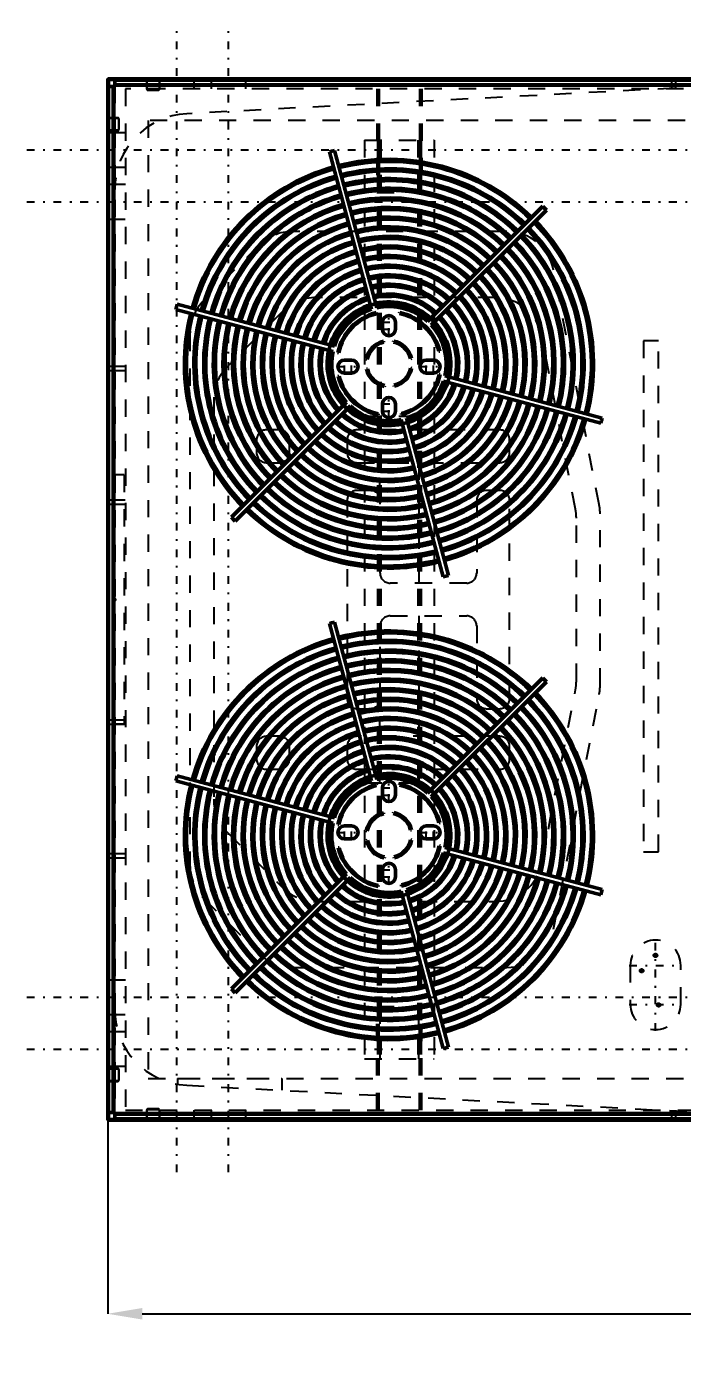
# Model space of a CAD drawing. Header units: inches. Extents: x -52 to 61, y -44 to 33.
# Drawn here: x -51.6 to -13.6, y -44.4 to 33.2 of the extents above; entities that cross this region are included whole.
import ezdxf

# ---------------------------------------------------------------- set-up
doc = ezdxf.new("R2010")
doc.units = ezdxf.units.IN
doc.header["$MEASUREMENT"] = 0
doc.linetypes.add('Center', pattern=[1.5, 0.45, -0.5, 0.05, -0.5])
doc.linetypes.add('Dashed', pattern=[2, 1, -1])
for name, color, linetype, lineweight in [('2d ConnectionPoints', 7, 'Continuous', 50), ('AM_0', 7, 'Continuous', 50), ('AM_4', 3, 'Continuous', 25), ('AM_5', 3, 'Continuous', 25), ('AM_7', 7, 'Center', 25), ('AM_9', 6, 'Dashed', 25)]:
    doc.layers.add(name, color=color, linetype=linetype, lineweight=lineweight)
doc.dimstyles.get("Standard").update_dxf_attribs({"dimtxt": 0.18, "dimasz": 0.18, "dimexe": 0.18, "dimexo": 0.0625, "dimgap": 0.09, "dimtad": 0, "dimtih": 1, "dimtoh": 1, "dimdec": 4, "dimzin": 0, "dimdsep": 46, "dimtxsty": 'Standard', "dimcen": 0.09, "dimadec": 0, "dimazin": 0, "dimtfac": 1, "dimtdec": 4, "dimtofl": 0, "dimtmove": 0, "dimatfit": 3, "dimfxl": 1, "dimtolj": 1, "dimtzin": 0, "dimarcsym": 0})

# ---------------------------------------------------------------- blocks, each defined once
blk = doc.blocks.new('*D1')
at = {"layer": 'AM_5', "color": 0, "lineweight": -2}
for p, q in [((-46.898, 0), (-46.898, -41.403)), ((46.898, 0), (46.898, -41.403)), ((-44.898, -41.403), (-5.956, -41.403)), ((44.898, -41.403), (5.956, -41.403))]:
    blk.add_line(p, q, dxfattribs=at)
at = {"layer": 'AM_5', "color": 0}
for points in [[(-44.898, -41.07), (-44.898, -41.737), (-46.898, -41.403)], [(44.898, -41.737), (44.898, -41.07), (46.898, -41.403)]]:
    blk.add_solid(points, dxfattribs=at)
at = {"layer": 'Defpoints', "color": 0}
for p in [(-46.898, 0), (46.898, 0), (46.898, -41.403)]:
    blk.add_point(p, dxfattribs=at)
at = {"layer": 'AM_5', "color": 0, "insert": (0, -41.403), "char_height": 2, "attachment_point": 5}
blk.add_mtext('\\A1;93.8 in', dxfattribs=at)

msp = doc.modelspace()

# ---------------------------------------------------------------- linework, layer by layer
at = {"layer": '2d ConnectionPoints'}
msp.add_point((-46.497, 0), dxfattribs=at)
at = {"layer": 'AM_0'}
for p, q in [((-46.898, 30.181), (-46.898, -30.181)), ((-10.079, 30.181), (-46.898, 30.181)), ((-46.864, 27.964), (-46.864, 30.113)), ((-46.8575, 29.735), (-46.8575, -29.735)), ((-46.8575, 29.735), (-46.496, 29.735)), ((-46.83, 30.147), (-44.681, 30.147)), ((-46.5885, 29.735), (-46.5885, -29.735)), ((46.496, 30.0965), (-46.496, 30.0965)), ((-46.496, 30.0965), (-46.496, 29.735)), ((46.496, 29.8275), (-46.496, 29.8275)), ((-44.647, 30.113), (-44.647, 30.0965)), ((-44.613, 30.0965), (-44.613, 30.113)), ((-43.927, 30.113), (-43.927, 30.0965)), ((-43.893, 30.0965), (-43.893, 30.113)), ((-43.859, 30.147), (-43.246, 30.147)), ((-43.246, 30.147), (-43.246, 30.181)), ((-46.898, 26.585), (-46.864, 26.585)), ((-46.864, 26.585), (-46.864, 27.142)), ((-34.05886, 25.94212), (-31.61555, 16.82355)), ((-31.31321, 16.90456), (-33.75653, 26.02313)), ((-21.70373, 22.79359), (-28.37899, 16.11834)), ((-28.15766, 15.89701), (-21.48241, 22.57227)), ((-33.76355, 14.67555), (-42.88212, 17.11886)), ((-42.96313, 16.81653), (-33.84456, 14.37321)), ((-31.34127, 16.62897), (-31.32627, 16.56881)), ((-29.99071, 16.57212), (-29.97782, 16.63277)), ((-30.983, 15.665), (-30.983, 16.085)), ((-30.233, 16.085), (-30.233, 15.665)), ((-30.9329, 14.97111), (-30.91814, 14.91192)), ((-30.34146, 14.92199), (-30.32877, 14.98165)), ((-33.51212, 14.30529), (-33.57277, 14.31818)), ((-29.30489, 13.9929), (-29.36408, 13.97814)), ((-27.66703, 14.40127), (-27.72719, 14.38627)), ((-33.193, 13.875), (-32.773, 13.875)), ((-31.86199, 13.93454), (-31.92165, 13.94723)), ((-31.91111, 13.3431), (-31.85192, 13.35786)), ((-29.35401, 13.40146), (-29.29435, 13.38877)), ((-28.443, 13.875), (-28.023, 13.875)), ((-33.54897, 12.93473), (-33.48881, 12.94973)), ((-32.773, 13.125), (-33.193, 13.125)), ((-30.87454, 12.41401), (-30.88723, 12.35435)), ((-30.2831, 12.36489), (-30.29786, 12.42408)), ((-28.023, 13.125), (-28.443, 13.125)), ((-27.70388, 13.05071), (-27.64323, 13.03782)), ((-27.45245, 12.66045), (-18.33388, 10.21714)), ((-18.25287, 10.51947), (-27.37144, 12.96279)), ((-33.05834, 11.43899), (-39.73359, 4.76373)), ((-39.51227, 4.54241), (-32.83701, 11.21766)), ((-30.983, 10.915), (-30.983, 11.335)), ((-30.233, 11.335), (-30.233, 10.915)), ((-31.22529, 10.76388), (-31.23818, 10.70323)), ((-29.90279, 10.43144), (-27.45947, 1.31287)), ((-29.87473, 10.72703), (-29.88973, 10.78719)), ((-27.15714, 1.39388), (-29.60045, 10.51245)), ((-34.05886, -1.39388), (-31.61555, -10.51245)), ((-31.31321, -10.43144), (-33.75653, -1.31287)), ((-21.70373, -4.54241), (-28.37899, -11.21766)), ((-28.15766, -11.43899), (-21.48241, -4.76373)), ((-42.96313, -10.51947), (-33.84456, -12.96279)), ((-33.76355, -12.66045), (-42.88212, -10.21714)), ((-31.34127, -10.72703), (-31.32627, -10.78719)), ((-29.99071, -10.76388), (-29.97782, -10.70323)), ((-30.983, -11.335), (-30.983, -10.915)), ((-30.233, -10.915), (-30.233, -11.335)), ((-30.9329, -12.36489), (-30.91814, -12.42408)), ((-30.34146, -12.41401), (-30.32877, -12.35435)), ((-33.51212, -13.05071), (-33.57277, -13.03782)), ((-33.193, -13.125), (-32.773, -13.125)), ((-28.443, -13.125), (-28.023, -13.125)), ((-27.66703, -12.93473), (-27.72719, -12.94973)), ((-32.773, -13.875), (-33.193, -13.875)), ((-31.86199, -13.40146), (-31.92165, -13.38877)), ((-29.30489, -13.3431), (-29.36408, -13.35786)), ((-29.35401, -13.93454), (-29.29435, -13.94723)), ((-28.023, -13.875), (-28.443, -13.875)), ((-33.54897, -14.40127), (-33.48881, -14.38627)), ((-31.91111, -13.9929), (-31.85192, -13.97814)), ((-27.70388, -14.28529), (-27.64323, -14.29818)), ((-27.45245, -14.67555), (-18.33388, -17.11886)), ((-18.25287, -16.81653), (-27.37144, -14.37321)), ((-30.87454, -14.92199), (-30.88723, -14.98165)), ((-30.2831, -14.97111), (-30.29786, -14.91192)), ((-33.05834, -15.89701), (-39.73359, -22.57227)), ((-39.51227, -22.79359), (-32.83701, -16.11834)), ((-30.983, -16.085), (-30.983, -15.665)), ((-30.233, -15.665), (-30.233, -16.085)), ((-31.22529, -16.57212), (-31.23818, -16.63277)), ((-29.90279, -16.90456), (-27.45947, -26.02313)), ((-29.87473, -16.60897), (-29.88973, -16.54881)), ((-27.15714, -25.94212), (-29.60045, -16.82355)), ((-46.864, -26.585), (-46.898, -26.585)), ((-46.864, -27.142), (-46.864, -26.585)), ((-46.864, -30.113), (-46.864, -27.964)), ((-46.898, -30.181), (-8.472, -30.181)), ((-46.8575, -29.735), (-46.496, -29.735)), ((-44.681, -30.147), (-46.83, -30.147)), ((-46.496, -29.735), (-46.496, -30.0965)), ((46.496, -29.8275), (-46.496, -29.8275)), ((46.496, -30.0965), (-46.496, -30.0965)), ((-44.647, -30.0965), (-44.647, -30.113)), ((-44.613, -30.113), (-44.613, -30.0965)), ((-43.927, -30.0965), (-43.927, -30.113)), ((-43.893, -30.113), (-43.893, -30.0965)), ((-43.246, -30.147), (-43.859, -30.147)), ((-43.246, -30.181), (-43.246, -30.147))]:
    msp.add_line(p, q, dxfattribs=at)
for centre, radius, start, end in [((-46.83, 30.113), 0.068, 90, 180), ((-46.83, 30.113), 0.034, 90, 180), ((-44.681, 30.113), 0.068, 0, 90), ((-44.681, 30.113), 0.034, 0, 90), ((-43.859, 30.113), 0.068, 90, 180), ((-43.859, 30.113), 0.034, 90, 180), ((-46.83, 27.964), 0.068, 180, 246.1457295), ((-46.83, 27.964), 0.034, 180, 216.0188542), ((-46.83, 27.142), 0.068, 113.8542705, 180), ((-46.83, 27.142), 0.034, 143.9811458, 180), ((-30.608, 13.668), 12.75, 104.2967047, 105.7032953), ((-30.608, 13.668), 11.848, 105.7568408, 164.2431592), ((-30.608, 13.668), 11.728, 105.7645852, 164.2354148), ((-30.608, 13.668), 11.848, 45.7568408, 104.2431592), ((-30.608, 13.668), 11.728, 45.7645852, 104.2354148), ((-30.608, 13.668), 11.301, 45.7934763, 104.2065237), ((-30.608, 13.668), 11.181, 45.8019929, 104.1980071), ((-30.608, 13.668), 11.301, 105.7934763, 164.2065237), ((-30.608, 13.668), 11.181, 105.8019929, 164.1980071), ((-30.608, 13.668), 10.731, 45.8356264, 104.1643736), ((-30.608, 13.668), 10.611, 45.8450772, 104.1549228), ((-30.608, 13.668), 10.731, 105.8356264, 164.1643736), ((-30.608, 13.668), 10.611, 105.8450772, 164.1549228), ((-30.608, 13.668), 10.174, 105.8813783, 164.1186217), ((-30.608, 13.668), 10.054, 105.8918989, 164.1081011), ((-30.608, 13.668), 10.174, 45.8813783, 104.1186217), ((-30.608, 13.668), 10.054, 45.8918989, 104.1081011), ((-30.608, 13.668), 9.616, 45.9325276, 104.0674724), ((-30.608, 13.668), 9.616, 105.9325276, 164.0674724), ((-30.608, 13.668), 9.496, 105.9443129, 164.0556871), ((-30.608, 13.668), 9.496, 45.9443129, 104.0556871), ((-30.608, 13.668), 9.059, 45.9898704, 104.0101296), ((-30.608, 13.668), 8.939, 46.00316, 103.99684), ((-30.608, 13.668), 12.75, 44.2967047, 45.7032953), ((-30.608, 13.668), 9.059, 105.9898704, 164.0101296), ((-30.608, 13.668), 8.939, 106.00316, 163.99684), ((-30.608, 13.668), 8.501, 106.0548519, 163.9451481), ((-30.608, 13.668), 8.501, 46.0548519, 103.9451481), ((-30.608, 13.668), 8.381, 46.0699571, 103.9300429), ((-30.608, 13.668), 11.728, 345.7645852, 44.2354148), ((-30.608, 13.668), 11.848, 345.7568408, 44.2431592), ((-30.608, 13.668), 8.381, 106.0699571, 163.9300429), ((-30.608, 13.668), 7.943, 106.1289651, 163.8710349), ((-30.608, 13.668), 7.823, 106.146285, 163.853715), ((-30.608, 13.668), 7.943, 46.1289651, 103.8710349), ((-30.608, 13.668), 7.823, 46.146285, 103.853715), ((-30.608, 13.668), 7.386, 46.214116, 103.785884), ((-30.608, 13.668), 10.611, 345.8450772, 44.1549228), ((-30.608, 13.668), 10.731, 345.8356264, 44.1643736), ((-30.608, 13.668), 11.181, 345.8019929, 44.1980071), ((-30.608, 13.668), 11.301, 345.7934763, 44.2065237), ((-30.608, 13.668), 7.386, 106.214116, 163.785884), ((-30.608, 13.668), 7.266, 106.2341705, 163.7658295), ((-30.608, 13.668), 6.828, 106.3133531, 163.6866469), ((-30.608, 13.668), 7.266, 46.2341705, 103.7658295), ((-30.608, 13.668), 6.828, 46.3133531, 103.6866469), ((-30.608, 13.668), 6.708, 46.336852, 103.663148), ((-30.608, 13.668), 9.496, 345.9443129, 44.0556871), ((-30.608, 13.668), 9.616, 345.9325276, 44.0674724), ((-30.608, 13.668), 10.054, 345.8918989, 44.1081011), ((-30.608, 13.668), 10.174, 345.8813783, 44.1186217), ((-30.608, 13.668), 6.708, 106.336852, 163.663148), ((-30.608, 13.668), 6.27, 106.4302585, 163.5697415), ((-30.608, 13.668), 6.15, 106.458172, 163.541828), ((-30.608, 13.668), 6.27, 46.4302585, 103.5697415), ((-30.608, 13.668), 6.15, 46.458172, 103.541828), ((-30.608, 13.668), 8.381, 346.0699571, 43.9300429), ((-30.608, 13.668), 8.501, 346.0548519, 43.9451481), ((-30.608, 13.668), 8.939, 346.00316, 43.99684), ((-30.608, 13.668), 9.059, 345.9898704, 44.0101296), ((-30.608, 13.668), 5.713, 106.5697377, 163.4302623), ((-30.608, 13.668), 5.592, 106.6037125, 163.3962875), ((-30.608, 13.668), 5.713, 46.5697377, 103.4302623), ((-30.608, 13.668), 5.592, 46.6037125, 103.3962875), ((-30.608, 13.668), 5.155, 46.7397027, 103.2602973), ((-30.608, 13.668), 5.035, 46.7811785, 103.2188215), ((-30.608, 13.668), 7.266, 346.2341705, 43.7658295), ((-30.608, 13.668), 7.386, 346.214116, 43.785884), ((-30.608, 13.668), 7.823, 346.146285, 43.853715), ((-30.608, 13.668), 7.943, 346.1289651, 43.8710349), ((-30.608, 13.668), 5.155, 106.7397027, 163.2602973), ((-30.608, 13.668), 5.035, 106.7811785, 163.2188215), ((-30.608, 13.668), 4.608, 106.9462921, 163.0537079), ((-30.608, 13.668), 4.488, 106.9983529, 163.0016471), ((-30.608, 13.668), 4.608, 46.9462921, 103.0537079), ((-30.608, 13.668), 4.488, 46.9983529, 103.0016471), ((-30.608, 13.668), 6.15, 346.458172, 43.541828), ((-30.608, 13.668), 6.27, 346.4302585, 43.5697415), ((-30.608, 13.668), 6.708, 346.336852, 43.663148), ((-30.608, 13.668), 6.828, 346.3133531, 43.6866469), ((-30.608, 13.668), 12.75, 164.2967047, 165.7032953), ((-30.608, 13.668), 4.039, 107.2206078, 162.7793922), ((-30.608, 13.668), 3.919, 107.2886385, 162.7113615), ((-30.608, 13.668), 3.585, 107.5019916, 162.4980084), ((-30.608, 13.668), 3.56286, 102.4824503, 107.5175497), ((-30.608, 13.668), 4.039, 47.2206078, 102.7793922), ((-30.608, 13.668), 3.919, 47.2886385, 102.7113615), ((-30.608, 13.668), 3.585, 47.5019916, 102.4980084), ((-30.608, 13.668), 3.474, 47.5819877, 102.4180123), ((-30.608, 13.668), 5.035, 346.7811785, 43.2188215), ((-30.608, 13.668), 5.155, 346.7397027, 43.2602973), ((-30.608, 13.668), 5.592, 346.6037125, 43.3962875), ((-30.608, 13.668), 5.713, 346.5697377, 43.4302623), ((-30.608, 13.668), 11.848, 165.7568408, 224.2431592), ((-30.608, 13.668), 11.728, 165.7645852, 224.2354148), ((-30.608, 13.668), 11.301, 165.7934763, 224.2065237), ((-30.608, 13.668), 11.181, 165.8019929, 224.1980071), ((-30.608, 13.668), 10.731, 165.8356264, 224.1643736), ((-30.608, 13.668), 3.474, 107.5819877, 162.4180123), ((-30.608, 13.668), 3.3125, 107.7079634, 162.2920366), ((-30.608, 13.688), 3.031, 104, 168), ((-30.608, 13.688), 2.969, 104, 168), ((-30.608, 13.668), 3.3125, 47.7079634, 102.2920366), ((-30.608, 16.085), 0.375, 0, 180), ((-30.608, 13.668), 2.969, 14, 78), ((-30.608, 13.668), 3.031, 14, 78), ((-30.608, 13.668), 3.56286, 42.4824503, 47.5175497), ((-30.608, 13.668), 3.919, 347.2886385, 42.7113615), ((-30.608, 13.668), 4.039, 347.2206078, 42.7793922), ((-30.608, 13.668), 4.488, 346.9983529, 43.0016471), ((-30.608, 13.668), 4.608, 346.9462921, 43.0537079), ((-30.608, 13.668), 10.611, 165.8450772, 224.1549228), ((-30.608, 13.668), 10.174, 165.8813783, 224.1186217), ((-30.608, 13.668), 10.054, 165.8918989, 224.1081011), ((-30.608, 13.668), 9.616, 165.9325276, 224.0674724), ((-30.608, 13.668), 9.496, 165.9443129, 224.0556871), ((-30.608, 13.668), 9.059, 165.9898704, 224.0101296), ((-30.608, 13.668), 8.939, 166.00316, 223.99684), ((-30.608, 13.668), 8.501, 166.0548519, 223.9451481), ((-30.608, 13.668), 8.381, 166.0699571, 223.9300429), ((-30.608, 13.668), 7.943, 166.1289651, 223.8710349), ((-30.608, 13.668), 7.823, 166.146285, 223.853715), ((-30.608, 15.665), 0.375, 180, 360), ((-30.608, 13.668), 3.3125, 347.7079634, 42.2920366), ((-30.608, 13.668), 3.474, 347.5819877, 42.4180123), ((-30.608, 13.668), 3.585, 347.5019916, 42.4980084), ((-30.608, 13.668), 7.386, 166.214116, 223.785884), ((-30.608, 13.668), 7.266, 166.2341705, 223.7658295), ((-30.608, 13.668), 6.828, 166.3133531, 223.6866469), ((-30.608, 13.668), 6.708, 166.336852, 223.663148), ((-30.608, 13.668), 6.27, 166.4302585, 223.5697415), ((-30.608, 13.668), 6.15, 166.458172, 223.541828), ((-30.608, 13.668), 5.713, 166.5697377, 223.4302623), ((-30.608, 13.668), 5.592, 166.6037125, 223.3962875), ((-30.608, 13.668), 5.155, 166.7397027, 223.2602973), ((-30.608, 13.668), 5.035, 166.7811785, 223.2188215), ((-30.608, 13.668), 1.343, 104, 168), ((-30.608, 13.668), 1.282, 104, 168), ((-30.608, 13.668), 1.282, 14, 78), ((-30.608, 13.668), 1.343, 14, 78), ((-30.608, 13.668), 4.608, 166.9462921, 223.0537079), ((-30.608, 13.668), 4.488, 166.9983529, 223.0016471), ((-30.608, 13.668), 4.039, 167.2206078, 222.7793922), ((-30.608, 13.668), 3.919, 167.2886385, 222.7113615), ((-30.608, 13.668), 3.585, 167.5019916, 222.4980084), ((-30.608, 13.668), 3.56286, 162.4824503, 167.5175497), ((-30.608, 13.668), 3.474, 167.5819877, 222.4180123), ((-30.608, 13.668), 3.3125, 167.7079634, 222.2920366), ((-33.193, 13.5), 0.375, 90, 270), ((-32.773, 13.5), 0.375, 270, 90), ((-30.608, 13.668), 1.343, 194, 258), ((-30.608, 13.668), 1.282, 194, 258), ((-30.608, 13.668), 1.282, 284, 348), ((-30.608, 13.668), 1.343, 284, 348), ((-28.443, 13.5), 0.375, 90, 270), ((-28.023, 13.5), 0.375, 270, 90), ((-30.608, 13.668), 3.031, 194, 258), ((-30.608, 13.668), 2.969, 194, 258), ((-30.608, 13.668), 2.969, 284, 348), ((-30.608, 13.668), 3.031, 284, 348), ((-30.608, 13.668), 3.3125, 287.7079634, 342.2920366), ((-30.608, 13.668), 3.474, 287.5819877, 342.4180123), ((-30.608, 13.668), 3.585, 287.5019916, 342.4980084), ((-30.608, 13.668), 3.919, 287.2886385, 342.7113615), ((-30.608, 13.668), 4.039, 287.2206078, 342.7793922), ((-30.608, 13.668), 3.56286, 342.4824503, 347.5175497), ((-30.608, 11.335), 0.375, 0, 180), ((-30.608, 13.668), 4.488, 286.9983529, 343.0016471), ((-30.608, 13.668), 4.608, 286.9462921, 343.0537079), ((-30.608, 13.668), 5.035, 286.7811785, 343.2188215), ((-30.608, 13.668), 5.155, 286.7397027, 343.2602973), ((-30.608, 13.668), 5.592, 286.6037125, 343.3962875), ((-30.608, 13.668), 5.713, 286.5697377, 343.4302623), ((-30.608, 13.668), 6.15, 286.458172, 343.541828), ((-30.608, 13.668), 6.27, 286.4302585, 343.5697415), ((-30.608, 13.668), 6.708, 286.336852, 343.663148), ((-30.608, 13.668), 6.828, 286.3133531, 343.6866469), ((-30.608, 13.668), 3.56286, 222.4824503, 227.5175497), ((-30.608, 13.668), 3.585, 227.5019916, 282.4980084), ((-30.608, 13.668), 3.474, 227.5819877, 282.4180123), ((-30.608, 13.668), 3.3125, 227.7079634, 282.2920366), ((-30.608, 10.915), 0.375, 180, 0), ((-30.608, 13.668), 7.266, 286.2341705, 343.7658295), ((-30.608, 13.668), 7.386, 286.214116, 343.785884), ((-30.608, 13.668), 7.823, 286.146285, 343.853715), ((-30.608, 13.668), 7.943, 286.1289651, 343.8710349), ((-30.608, 13.668), 8.381, 286.0699571, 343.9300429), ((-30.608, 13.668), 8.501, 286.0548519, 343.9451481), ((-30.608, 13.668), 8.939, 286.00316, 343.99684), ((-30.608, 13.668), 9.059, 285.9898704, 344.0101296), ((-30.608, 13.668), 9.496, 285.9443129, 344.0556871), ((-30.608, 13.668), 9.616, 285.9325276, 344.0674724), ((-30.608, 13.668), 10.054, 285.8918989, 344.1081011), ((-30.608, 13.668), 10.174, 285.8813783, 344.1186217), ((-30.608, 13.668), 4.608, 226.9462921, 283.0537079), ((-30.608, 13.668), 4.488, 226.9983529, 283.0016471), ((-30.608, 13.668), 4.039, 227.2206078, 282.7793922), ((-30.608, 13.668), 3.919, 227.2886385, 282.7113615), ((-30.608, 13.668), 3.56286, 282.4824503, 287.5175497), ((-30.608, 13.668), 10.611, 285.8450772, 344.1549228), ((-30.608, 13.668), 10.731, 285.8356264, 344.1643736), ((-30.608, 13.668), 11.181, 285.8019929, 344.1980071), ((-30.608, 13.668), 11.301, 285.7934763, 344.2065237), ((-30.608, 13.668), 11.728, 285.7645852, 344.2354148), ((-30.608, 13.668), 11.848, 285.7568408, 344.2431592), ((-30.608, 13.668), 12.75, 344.2967047, 345.7032953), ((-30.608, 13.668), 5.713, 226.5697377, 283.4302623), ((-30.608, 13.668), 5.592, 226.6037125, 283.3962875), ((-30.608, 13.668), 5.155, 226.7397027, 283.2602973), ((-30.608, 13.668), 5.035, 226.7811785, 283.2188215), ((-30.608, 13.668), 6.828, 226.3133531, 283.6866469), ((-30.608, 13.668), 6.708, 226.336852, 283.663148), ((-30.608, 13.668), 6.27, 226.4302585, 283.5697415), ((-30.608, 13.668), 6.15, 226.458172, 283.541828), ((-30.608, 13.668), 7.943, 226.1289651, 283.8710349), ((-30.608, 13.668), 7.823, 226.146285, 283.853715), ((-30.608, 13.668), 7.386, 226.214116, 283.785884), ((-30.608, 13.668), 7.266, 226.2341705, 283.7658295), ((-30.608, 13.668), 9.059, 225.9898704, 284.0101296), ((-30.608, 13.668), 8.939, 226.00316, 283.99684), ((-30.608, 13.668), 8.501, 226.0548519, 283.9451481), ((-30.608, 13.668), 8.381, 226.0699571, 283.9300429), ((-30.608, 13.668), 10.174, 225.8813783, 284.1186217), ((-30.608, 13.668), 10.054, 225.8918989, 284.1081011), ((-30.608, 13.668), 9.616, 225.9325276, 284.0674724), ((-30.608, 13.668), 9.496, 225.9443129, 284.0556871), ((-30.608, 13.668), 11.301, 225.7934763, 284.2065237), ((-30.608, 13.668), 11.181, 225.8019929, 284.1980071), ((-30.608, 13.668), 10.731, 225.8356264, 284.1643736), ((-30.608, 13.668), 10.611, 225.8450772, 284.1549228), ((-30.608, 13.668), 12.75, 224.2967047, 225.7032953), ((-30.608, 13.668), 11.848, 225.7568408, 284.2431592), ((-30.608, 13.668), 11.728, 225.7645852, 284.2354148), ((-30.608, 13.668), 12.75, 284.2967048, 285.7032953), ((-30.608, -13.668), 12.75, 104.2967048, 105.7032953), ((-30.608, -13.668), 11.848, 105.7568408, 164.2431592), ((-30.608, -13.668), 11.848, 45.7568408, 104.2431592), ((-30.608, -13.668), 11.728, 45.7645852, 104.2354148), ((-30.608, -13.668), 11.728, 105.7645852, 164.2354148), ((-30.608, -13.668), 11.301, 105.7934763, 164.2065237), ((-30.608, -13.668), 11.181, 105.8019929, 164.1980071), ((-30.608, -13.668), 11.301, 45.7934763, 104.2065237), ((-30.608, -13.668), 11.181, 45.8019929, 104.1980071), ((-30.608, -13.668), 10.731, 45.8356264, 104.1643736), ((-30.608, -13.668), 10.611, 45.8450772, 104.1549228), ((-30.608, -13.668), 10.731, 105.8356264, 164.1643736), ((-30.608, -13.668), 10.611, 105.8450772, 164.1549228), ((-30.608, -13.668), 10.174, 45.8813783, 104.1186217), ((-30.608, -13.668), 10.054, 45.8918989, 104.1081011), ((-30.608, -13.668), 10.174, 105.8813783, 164.1186217), ((-30.608, -13.668), 10.054, 105.8918989, 164.1081011), ((-30.608, -13.668), 9.616, 105.9325276, 164.0674724), ((-30.608, -13.668), 9.496, 105.9443129, 164.0556871), ((-30.608, -13.668), 9.616, 45.9325276, 104.0674724), ((-30.608, -13.668), 9.496, 45.9443129, 104.0556871), ((-30.608, -13.668), 9.059, 45.9898704, 104.0101296), ((-30.608, -13.668), 12.75, 44.2967047, 45.7032953), ((-30.608, -13.668), 9.059, 105.9898704, 164.0101296), ((-30.608, -13.668), 8.939, 106.00316, 163.99684), ((-30.608, -13.668), 8.939, 46.00316, 103.99684), ((-30.608, -13.668), 8.501, 46.0548519, 103.9451481), ((-30.608, -13.668), 8.381, 46.0699571, 103.9300429), ((-30.608, -13.668), 11.848, 345.7568408, 44.2431592), ((-30.608, -13.668), 8.501, 106.0548519, 163.9451481), ((-30.608, -13.668), 8.381, 106.0699571, 163.9300429), ((-30.608, -13.668), 7.943, 106.1289651, 163.8710349), ((-30.608, -13.668), 7.823, 106.146285, 163.853715), ((-30.608, -13.668), 7.943, 46.1289651, 103.8710349), ((-30.608, -13.668), 7.823, 46.146285, 103.853715), ((-30.608, -13.668), 10.731, 345.8356264, 44.1643736), ((-30.608, -13.668), 11.181, 345.8019929, 44.1980071), ((-30.608, -13.668), 11.301, 345.7934763, 44.2065237), ((-30.608, -13.668), 11.728, 345.7645852, 44.2354148), ((-30.608, -13.668), 7.386, 106.214116, 163.785884), ((-30.608, -13.668), 7.266, 106.2341705, 163.7658295), ((-30.608, -13.668), 7.386, 46.214116, 103.785884), ((-30.608, -13.668), 7.266, 46.2341705, 103.7658295), ((-30.608, -13.668), 6.828, 46.3133531, 103.6866469), ((-30.608, -13.668), 6.708, 46.336852, 103.663148), ((-30.608, -13.668), 9.616, 345.9325276, 44.0674724), ((-30.608, -13.668), 10.054, 345.8918989, 44.1081011), ((-30.608, -13.668), 10.174, 345.8813783, 44.1186217), ((-30.608, -13.668), 10.611, 345.8450772, 44.1549228), ((-30.608, -13.668), 6.828, 106.3133531, 163.6866469), ((-30.608, -13.668), 6.708, 106.336852, 163.663148), ((-30.608, -13.668), 6.27, 106.4302585, 163.5697415), ((-30.608, -13.668), 6.27, 46.4302585, 103.5697415), ((-30.608, -13.668), 6.15, 46.458172, 103.541828), ((-30.608, -13.668), 8.939, 346.00316, 43.99684), ((-30.608, -13.668), 9.059, 345.9898704, 44.0101296), ((-30.608, -13.668), 9.496, 345.9443129, 44.0556871), ((-30.608, -13.668), 6.15, 106.458172, 163.541828), ((-30.608, -13.668), 5.713, 106.5697377, 163.4302623), ((-30.608, -13.668), 5.592, 106.6037125, 163.3962875), ((-30.608, -13.668), 5.713, 46.5697377, 103.4302623), ((-30.608, -13.668), 5.592, 46.6037125, 103.3962875), ((-30.608, -13.668), 5.155, 46.7397027, 103.2602973), ((-30.608, -13.668), 7.823, 346.146285, 43.853715), ((-30.608, -13.668), 7.943, 346.1289651, 43.8710349), ((-30.608, -13.668), 8.381, 346.0699571, 43.9300429), ((-30.608, -13.668), 8.501, 346.0548519, 43.9451481), ((-30.608, -13.668), 5.155, 106.7397027, 163.2602973), ((-30.608, -13.668), 5.035, 106.7811785, 163.2188215), ((-30.608, -13.668), 4.608, 106.9462921, 163.0537079), ((-30.608, -13.668), 5.035, 46.7811785, 103.2188215), ((-30.608, -13.668), 4.608, 46.9462921, 103.0537079), ((-30.608, -13.668), 4.488, 46.9983529, 103.0016471), ((-30.608, -13.668), 6.708, 346.336852, 43.663148), ((-30.608, -13.668), 6.828, 346.3133531, 43.6866469), ((-30.608, -13.668), 7.266, 346.2341705, 43.7658295), ((-30.608, -13.668), 7.386, 346.214116, 43.785884), ((-30.608, -13.668), 4.488, 106.9983529, 163.0016471), ((-30.608, -13.668), 4.039, 107.2206078, 162.7793922), ((-30.608, -13.668), 3.919, 107.2886385, 162.7113615), ((-30.608, -13.668), 4.039, 47.2206078, 102.7793922), ((-30.608, -13.668), 3.919, 47.2886385, 102.7113615), ((-30.608, -13.668), 3.585, 47.5019916, 102.4980084), ((-30.608, -13.668), 5.592, 346.6037125, 43.3962875), ((-30.608, -13.668), 5.713, 346.5697377, 43.4302623), ((-30.608, -13.668), 6.15, 346.458172, 43.541828), ((-30.608, -13.668), 6.27, 346.4302585, 43.5697415), ((-30.608, -13.668), 12.75, 164.2967047, 165.7032953), ((-30.608, -13.668), 11.848, 165.7568408, 224.2431592), ((-30.608, -13.668), 11.728, 165.7645852, 224.2354148), ((-30.608, -13.668), 3.585, 107.5019916, 162.4980084), ((-30.608, -13.668), 3.474, 107.5819877, 162.4180123), ((-30.608, -13.668), 3.3125, 107.7079634, 162.2920366), ((-30.608, -13.668), 3.031, 104, 168), ((-30.608, -13.668), 2.969, 104, 168), ((-30.608, -13.668), 3.56286, 102.4824503, 107.5175497), ((-30.608, -13.668), 3.474, 47.5819877, 102.4180123), ((-30.608, -13.668), 3.3125, 47.7079634, 102.2920366), ((-30.608, -10.915), 0.375, 0, 180), ((-30.608, -13.668), 2.969, 14, 78), ((-30.608, -13.668), 3.031, 14, 78), ((-30.608, -13.668), 4.488, 346.9983529, 43.0016471), ((-30.608, -13.668), 4.608, 346.9462921, 43.0537079), ((-30.608, -13.668), 5.035, 346.7811785, 43.2188215), ((-30.608, -13.668), 5.155, 346.7397027, 43.2602973), ((-30.608, -13.668), 11.301, 165.7934763, 224.2065237), ((-30.608, -13.668), 11.181, 165.8019929, 224.1980071), ((-30.608, -13.668), 10.731, 165.8356264, 224.1643736), ((-30.608, -13.668), 10.611, 165.8450772, 224.1549228), ((-30.608, -13.668), 10.174, 165.8813783, 224.1186217), ((-30.608, -13.668), 10.054, 165.8918989, 224.1081011), ((-30.608, -13.668), 9.616, 165.9325276, 224.0674724), ((-30.608, -13.668), 9.496, 165.9443129, 224.0556871), ((-30.608, -13.668), 9.059, 165.9898704, 224.0101296), ((-30.608, -13.668), 8.939, 166.00316, 223.99684), ((-30.608, -13.668), 8.501, 166.0548519, 223.9451481), ((-30.608, -11.335), 0.375, 180, 0), ((-30.608, -13.668), 3.56286, 42.4824503, 47.5175497), ((-30.608, -13.668), 3.3125, 347.7079634, 42.2920366), ((-30.608, -13.668), 3.474, 347.5819877, 42.4180123), ((-30.608, -13.668), 3.585, 347.5019916, 42.4980084), ((-30.608, -13.668), 3.919, 347.2886385, 42.7113615), ((-30.608, -13.668), 4.039, 347.2206078, 42.7793922), ((-30.608, -13.668), 8.381, 166.0699571, 223.9300429), ((-30.608, -13.668), 7.943, 166.1289651, 223.8710349), ((-30.608, -13.668), 7.823, 166.146285, 223.853715), ((-30.608, -13.668), 7.386, 166.214116, 223.785884), ((-30.608, -13.668), 7.266, 166.2341705, 223.7658295), ((-30.608, -13.668), 6.828, 166.3133531, 223.6866469), ((-30.608, -13.668), 6.708, 166.336852, 223.663148), ((-30.608, -13.668), 6.27, 166.4302585, 223.5697415), ((-30.608, -13.668), 6.15, 166.458172, 223.541828), ((-30.608, -13.668), 5.713, 166.5697377, 223.4302623), ((-30.608, -13.668), 5.592, 166.6037125, 223.3962875), ((-30.608, -13.668), 1.343, 104, 168), ((-30.608, -13.668), 1.343, 14, 78), ((-30.608, -13.668), 5.155, 166.7397027, 223.2602973), ((-30.608, -13.668), 5.035, 166.7811785, 223.2188215), ((-30.608, -13.668), 4.608, 166.9462921, 223.0537079), ((-30.608, -13.668), 4.488, 166.9983529, 223.0016471), ((-30.608, -13.668), 4.039, 167.2206078, 222.7793922), ((-30.608, -13.668), 3.919, 167.2886385, 222.7113615), ((-30.608, -13.668), 3.585, 167.5019916, 222.4980084), ((-30.608, -13.668), 3.56286, 162.4824503, 167.5175497), ((-30.608, -13.668), 3.474, 167.5819877, 222.4180123), ((-30.608, -13.668), 3.3125, 167.7079634, 222.2920366), ((-33.193, -13.5), 0.375, 90, 270), ((-32.773, -13.5), 0.375, 270, 90), ((-30.608, -13.668), 1.282, 104, 168), ((-30.608, -13.668), 1.282, 14, 78), ((-28.443, -13.5), 0.375, 90, 270), ((-28.023, -13.5), 0.375, 270, 90), ((-30.608, -13.668), 1.282, 284, 348), ((-30.608, -13.668), 1.343, 284, 348), ((-30.608, -13.668), 3.031, 194, 258), ((-30.608, -13.668), 2.969, 194, 258), ((-30.608, -13.668), 1.343, 194, 258), ((-30.608, -13.668), 1.282, 194, 258), ((-30.608, -13.668), 2.969, 284, 348), ((-30.608, -13.668), 3.031, 284, 348), ((-30.608, -13.668), 3.3125, 287.7079634, 342.2920366), ((-30.608, -13.668), 3.474, 287.5819877, 342.4180123), ((-30.608, -13.668), 3.56286, 342.4824503, 347.5175497), ((-30.608, -15.665), 0.375, 0, 180), ((-30.608, -13.668), 3.585, 287.5019916, 342.4980084), ((-30.608, -13.668), 3.919, 287.2886385, 342.7113615), ((-30.608, -13.668), 4.039, 287.2206078, 342.7793922), ((-30.608, -13.668), 4.488, 286.9983529, 343.0016471), ((-30.608, -13.668), 4.608, 286.9462921, 343.0537079), ((-30.608, -13.668), 5.035, 286.7811785, 343.2188215), ((-30.608, -13.668), 5.155, 286.7397027, 343.2602973), ((-30.608, -13.668), 5.592, 286.6037125, 343.3962875), ((-30.608, -13.668), 5.713, 286.5697377, 343.4302623), ((-30.608, -13.668), 6.15, 286.458172, 343.541828), ((-30.608, -13.668), 6.27, 286.4302585, 343.5697415), ((-30.608, -13.668), 3.56286, 222.4824503, 227.5175497), ((-30.608, -13.668), 3.474, 227.5819877, 282.4180123), ((-30.608, -13.668), 3.3125, 227.7079634, 282.2920366), ((-30.608, -16.085), 0.375, 180, 0), ((-30.608, -13.668), 6.708, 286.336852, 343.663148), ((-30.608, -13.668), 6.828, 286.3133531, 343.6866469), ((-30.608, -13.668), 7.266, 286.2341705, 343.7658295), ((-30.608, -13.668), 7.386, 286.214116, 343.785884), ((-30.608, -13.668), 7.823, 286.146285, 343.853715), ((-30.608, -13.668), 7.943, 286.1289651, 343.8710349), ((-30.608, -13.668), 8.381, 286.0699571, 343.9300429), ((-30.608, -13.668), 8.501, 286.0548519, 343.9451481), ((-30.608, -13.668), 8.939, 286.00316, 343.99684), ((-30.608, -13.668), 9.059, 285.9898704, 344.0101296), ((-30.608, -13.668), 9.496, 285.9443129, 344.0556871), ((-30.608, -13.668), 4.608, 226.9462921, 283.0537079), ((-30.608, -13.668), 4.488, 226.9983529, 283.0016471), ((-30.608, -13.668), 4.039, 227.2206078, 282.7793922), ((-30.608, -13.668), 3.919, 227.2886385, 282.7113615), ((-30.608, -13.668), 3.585, 227.5019916, 282.4980084), ((-30.608, -13.668), 3.56286, 282.4824503, 287.5175497), ((-30.608, -13.668), 9.616, 285.9325276, 344.0674724), ((-30.608, -13.668), 10.054, 285.8918989, 344.1081011), ((-30.608, -13.668), 10.174, 285.8813783, 344.1186217), ((-30.608, -13.668), 10.611, 285.8450772, 344.1549228), ((-30.608, -13.668), 10.731, 285.8356264, 344.1643736), ((-30.608, -13.668), 11.181, 285.8019929, 344.1980071), ((-30.608, -13.668), 11.301, 285.7934763, 344.2065237), ((-30.608, -13.668), 11.728, 285.7645852, 344.2354148), ((-30.608, -13.668), 11.848, 285.7568408, 344.2431592), ((-30.608, -13.668), 12.75, 344.2967047, 345.7032953), ((-30.608, -13.668), 5.713, 226.5697377, 283.4302623), ((-30.608, -13.668), 5.592, 226.6037125, 283.3962875), ((-30.608, -13.668), 5.155, 226.7397027, 283.2602973), ((-30.608, -13.668), 5.035, 226.7811785, 283.2188215), ((-30.608, -13.668), 6.828, 226.3133531, 283.6866469), ((-30.608, -13.668), 6.708, 226.336852, 283.663148), ((-30.608, -13.668), 6.27, 226.4302585, 283.5697415), ((-30.608, -13.668), 6.15, 226.458172, 283.541828), ((-30.608, -13.668), 7.943, 226.1289651, 283.8710349), ((-30.608, -13.668), 7.823, 226.146285, 283.853715), ((-30.608, -13.668), 7.386, 226.214116, 283.785884), ((-30.608, -13.668), 7.266, 226.2341705, 283.7658295), ((-30.608, -13.668), 8.939, 226.00316, 283.99684), ((-30.608, -13.668), 8.501, 226.0548519, 283.9451481), ((-30.608, -13.668), 8.381, 226.0699571, 283.9300429), ((-30.608, -13.668), 10.054, 225.8918989, 284.1081011), ((-30.608, -13.668), 9.616, 225.9325276, 284.0674724), ((-30.608, -13.668), 9.496, 225.9443129, 284.0556871), ((-30.608, -13.668), 9.059, 225.9898704, 284.0101296), ((-30.608, -13.668), 11.181, 225.8019929, 284.1980071), ((-30.608, -13.668), 10.731, 225.8356264, 284.1643736), ((-30.608, -13.668), 10.611, 225.8450772, 284.1549228), ((-30.608, -13.668), 10.174, 225.8813783, 284.1186217), ((-30.608, -13.668), 11.848, 225.7568408, 284.2431592), ((-30.608, -13.668), 11.728, 225.7645852, 284.2354148), ((-30.608, -13.668), 11.301, 225.7934763, 284.2065237), ((-30.608, -13.668), 12.75, 224.2967047, 225.7032953), ((-30.608, -13.668), 12.75, 284.2967047, 285.7032953), ((-46.83, -27.142), 0.068, 180, 246.1457295), ((-46.83, -27.142), 0.034, 180, 216.0188542), ((-46.83, -27.964), 0.068, 113.8542705, 180), ((-46.83, -27.964), 0.034, 143.9811458, 180), ((-46.83, -30.113), 0.068, 180, 270), ((-46.83, -30.113), 0.034, 180, 270), ((-44.681, -30.113), 0.068, 270, 0), ((-44.681, -30.113), 0.034, 270, 360), ((-43.859, -30.113), 0.068, 180, 270), ((-43.859, -30.113), 0.034, 180, 270)]:
    msp.add_arc(centre, radius, start, end, dxfattribs=at)
at = {"layer": 'AM_4'}
for p, q in [((-46.59846, 29.735), (-46.59846, -29.735)), ((-46.5085, 29.735), (-46.5085, -29.735)), ((46.496, 29.83746), (-46.496, 29.83746)), ((-12.0453, 29.7475), (-46.496, 29.7475)), ((-12.0453, -29.7475), (-46.496, -29.7475)), ((46.496, -29.83746), (-46.496, -29.83746))]:
    msp.add_line(p, q, dxfattribs=at)
at = {"layer": 'AM_7'}
for p, q in [((-42.898, -33.1991), (-42.898, 33.1991)), ((-39.898, -33.1991), (-39.898, 33.1991)), ((-51.5878, 26.056), (51.5878, 26.056)), ((-51.5878, 23.056), (51.5878, 23.056)), ((-30.608, 15.27125), (-30.608, 16.47875)), ((-31.00175, 16.085), (-30.21425, 16.085)), ((-31.00175, 15.665), (-30.21425, 15.665)), ((-33.58675, 13.5), (-32.37925, 13.5)), ((-33.193, 13.10625), (-33.193, 13.89375)), ((-32.773, 13.10625), (-32.773, 13.89375)), ((-28.83675, 13.5), (-27.62925, 13.5)), ((-28.443, 13.10625), (-28.443, 13.89375)), ((-28.023, 13.10625), (-28.023, 13.89375)), ((-30.608, 10.52125), (-30.608, 11.72875)), ((-31.00175, 11.335), (-30.21425, 11.335)), ((-31.00175, 10.915), (-30.21425, 10.915)), ((-30.608, -11.72875), (-30.608, -10.52125)), ((-31.00175, -10.915), (-30.21425, -10.915)), ((-31.00175, -11.335), (-30.21425, -11.335)), ((-33.193, -13.89375), (-33.193, -13.10625)), ((-32.773, -13.89375), (-32.773, -13.10625)), ((-28.443, -13.89375), (-28.443, -13.10625)), ((-28.023, -13.89375), (-28.023, -13.10625)), ((-33.58675, -13.5), (-32.37925, -13.5)), ((-28.83675, -13.5), (-27.62925, -13.5)), ((-30.608, -16.47875), (-30.608, -15.27125)), ((-31.00175, -15.665), (-30.21425, -15.665)), ((-31.00175, -16.085), (-30.21425, -16.085)), ((-15.165, -25.00205), (-15.165, -19.67295)), ((-15.2855, -20.63), (-15.0545, -20.63)), ((-15.17, -20.7455), (-15.17, -20.5145)), ((-16.69905, -21.207), (-13.63095, -21.207)), ((-16.0855, -21.52), (-15.8545, -21.52)), ((-15.97, -21.6355), (-15.97, -21.4045)), ((-51.5878, -23.056), (51.5878, -23.056)), ((-16.69905, -23.468), (-13.63095, -23.468)), ((-15.1055, -23.5), (-14.8745, -23.5)), ((-14.99, -23.6155), (-14.99, -23.3845)), ((-51.5878, -26.056), (51.5878, -26.056))]:
    msp.add_line(p, q, dxfattribs=at)
at = {"layer": 'AM_9'}
for p, q in [((-46.82497, 29.735), (-46.82497, -29.735)), ((-46.52345, 29.735), (-46.52345, -29.735)), ((46.496, 30.06397), (-46.496, 30.06397)), ((-11.76011, 29.76245), (-46.496, 29.76245)), ((-44.647, 29.7635), (-46.4945, 29.7635)), ((-46.4945, 29.7635), (-46.4945, 27.93)), ((46.448, 29.594), (-45.878, 29.594)), ((-45.878, 29.594), (-45.878, -29.594)), ((-44.647, 30.0965), (-44.647, 29.596)), ((-44.613, 29.596), (-44.613, 30.0965)), ((-43.927, 29.7635), (-44.613, 29.7635)), ((-44.608, 30.181), (-44.608, 30.114)), ((-44.608, 30.114), (-43.92699, 30.114)), ((-43.961, 29.562), (-44.579, 29.562)), ((-44.579, 29.528), (-43.961, 29.528)), ((-43.927, 30.0965), (-43.927, 29.596)), ((-43.898, 30.181), (-43.898, 29.594)), ((-43.893, 29.596), (-43.893, 30.0965)), ((-11.74, 29.7635), (-43.893, 29.7635)), ((-43.89299, 30.114), (44.608, 30.114)), ((-12.0453, 29.7475), (-42.31909, 28.16092)), ((-41.898, 29.594), (-41.898, 30.114)), ((-40.898, 30.114), (-40.898, 29.594)), ((-38.898, 29.594), (-38.898, 30.114)), ((-31.302, 29.594), (-31.302, 23.59)), ((-31.242, 29.594), (-31.242, 23.59)), ((-31.182, 29.594), (-31.182, 23.59)), ((-28.832, 29.594), (-28.832, 23.59)), ((-28.772, 29.594), (-28.772, 23.59)), ((-28.712, 29.594), (-28.712, 23.59)), ((-14.25, 30.114), (-14.25, 29.594)), ((-14, 30.114), (-14, 29.594)), ((-46.313, 27.93), (-46.83, 27.93)), ((-46.83, 27.896), (-46.313, 27.896)), ((-46.313, 27.21), (-46.83, 27.21)), ((-46.83, 27.176), (-46.313, 27.176)), ((-46.4945, 27.896), (-46.4945, 27.21)), ((-46.4945, 27.176), (-46.4945, -27.176)), ((-46.279, 27.862), (-46.279, 27.244)), ((-46.245, 27.244), (-46.245, 27.862)), ((44.55, 27.766), (-44.55, 27.766)), ((-44.55, 27.766), (-44.55, -27.766)), ((-45.878, 27.056), (-46.898, 27.056)), ((-32.027, 26.625), (-32.027, -26.625)), ((-32.027, 26.625), (-27.987, 26.625)), ((-31.267, 26.625), (-31.267, -26.625)), ((-31.207, 26.625), (-31.207, -26.625)), ((-31.147, 26.625), (-31.147, -26.625)), ((-31.12739, 23.59), (-31.12739, 26.625)), ((-31.087, 26.625), (-31.087, -26.625)), ((-28.927, 26.625), (-28.927, -26.625)), ((-28.88661, 26.625), (-28.88661, 23.59)), ((-28.867, 26.625), (-28.867, -26.625)), ((-28.807, 26.625), (-28.807, -26.625)), ((-28.747, 26.625), (-28.747, -26.625)), ((-27.987, 26.625), (-27.987, -26.625)), ((-46.898, 25.056), (-45.878, 25.056)), ((-45.878, 24.056), (-46.898, 24.056)), ((-31.302, 23.59), (-28.712, 23.59)), ((-46.898, 22.056), (-45.878, 22.056)), ((-23.7758, 21.3285), (-36.19626, 21.3285)), ((-38.14363, 20.52187), (-41.32937, 17.33613)), ((-18.4286, 5.49881), (-21.0724, 19.09999)), ((-24.4589, 17.504), (-34.82126, 17.504)), ((-36.76863, 16.69737), (-39.95437, 13.51163)), ((-42.136, 15.38876), (-42.136, -15.38876)), ((-19.8036, 5.23381), (-21.7555, 15.27549)), ((-15.854, 14.987), (-15.854, -14.617)), ((-15, 14.987), (-15.854, 14.987)), ((-15, -14.617), (-15, 14.987)), ((-46.898, 13.518), (-45.878, 13.518)), ((-46.898, 13.268), (-45.878, 13.268)), ((-40.761, 11.56426), (-40.761, -11.56426)), ((-32.027, 10.625), (-27.987, 10.625)), ((-31.1326, 9.837), (-31.1326, 10.625)), ((-28.8814, 10.625), (-28.8814, 9.837)), ((-36.949, 9.837), (-37.699, 9.837)), ((-24.199, 9.837), (-32.449, 9.837)), ((-38.277, 9.259), (-38.277, 8.509)), ((-36.371, 8.509), (-36.371, 9.259)), ((-33.027, 9.259), (-33.027, 8.509)), ((-23.621, 8.509), (-23.621, 9.259)), ((-37.699, 7.931), (-36.949, 7.931)), ((-32.449, 7.931), (-24.199, 7.931)), ((-31.1326, 5.8652), (-31.1326, 7.931)), ((-28.8814, 7.931), (-28.8814, 0.953)), ((-45.9455, 7.228), (-46.4945, 7.228)), ((-45.9455, 7.228), (-45.9455, -7.228)), ((-31.699, 6.328), (-32.449, 6.328)), ((-24.199, 6.328), (-24.949, 6.328)), ((-46.898, 5.768), (-45.878, 5.768)), ((-46.898, 5.518), (-45.878, 5.518)), ((-33.027, 5.75), (-33.027, -5.75)), ((-31.121, 1.531), (-31.121, 5.75)), ((-25.527, 5.75), (-25.527, 1.531)), ((-23.621, -5.75), (-23.621, 5.75)), ((-19.753, -4.70832), (-19.753, 4.70832)), ((-18.378, -4.97332), (-18.378, 4.97332)), ((-26.105, 0.953), (-30.543, 0.953)), ((-31.121, -5.75), (-31.121, -1.531)), ((-30.543, -0.953), (-26.105, -0.953)), ((-28.8814, -0.953), (-28.8814, -7.931)), ((-25.527, -1.531), (-25.527, -5.75)), ((-21.7555, -15.27549), (-19.8036, -5.23381)), ((-31.1326, -7.931), (-31.1326, -5.8652)), ((-21.0724, -19.09999), (-18.4286, -5.49881)), ((-46.898, -6.982), (-45.878, -6.982)), ((-32.449, -6.328), (-31.699, -6.328)), ((-24.949, -6.328), (-24.199, -6.328)), ((-46.898, -7.232), (-45.878, -7.232)), ((-45.9455, -7.228), (-46.4945, -7.228)), ((-38.277, -8.509), (-38.277, -9.259)), ((-36.949, -7.931), (-37.699, -7.931)), ((-36.371, -9.259), (-36.371, -8.509)), ((-33.027, -8.509), (-33.027, -9.259)), ((-24.199, -7.931), (-32.449, -7.931)), ((-23.621, -9.259), (-23.621, -8.509)), ((-37.699, -9.837), (-36.949, -9.837)), ((-32.449, -9.837), (-24.199, -9.837)), ((-31.1326, -10.625), (-31.1326, -9.837)), ((-28.8814, -9.837), (-28.8814, -10.625)), ((-32.027, -10.625), (-27.987, -10.625)), ((-39.95437, -13.51163), (-36.76863, -16.69737)), ((-46.898, -14.732), (-45.878, -14.732)), ((-15.854, -14.617), (-15, -14.617)), ((-46.898, -14.982), (-45.878, -14.982)), ((-41.32937, -17.33613), (-38.14363, -20.52187)), ((-34.82126, -17.504), (-24.4589, -17.504)), ((-36.19626, -21.3285), (-23.7758, -21.3285)), ((-16.626, -21.207), (-16.626, -23.468)), ((-13.704, -23.468), (-13.704, -21.207)), ((-45.878, -22.056), (-46.898, -22.056)), ((-31.302, -29.594), (-31.302, -23.59)), ((-31.302, -23.59), (-28.712, -23.59)), ((-31.242, -29.594), (-31.242, -23.59)), ((-31.182, -29.594), (-31.182, -23.59)), ((-31.12739, -23.59), (-31.12739, -26.625)), ((-28.88661, -26.625), (-28.88661, -23.59)), ((-28.832, -29.594), (-28.832, -23.59)), ((-28.772, -29.594), (-28.772, -23.59)), ((-28.712, -29.594), (-28.712, -23.59)), ((-46.898, -24.056), (-45.878, -24.056)), ((-45.878, -25.056), (-46.898, -25.056)), ((-46.898, -27.056), (-45.878, -27.056)), ((-32.027, -26.625), (-27.987, -26.625)), ((-46.313, -27.176), (-46.83, -27.176)), ((-46.83, -27.21), (-46.313, -27.21)), ((-46.313, -27.896), (-46.83, -27.896)), ((-46.83, -27.93), (-46.313, -27.93)), ((-46.4945, -27.21), (-46.4945, -27.896)), ((-46.4945, -27.93), (-46.4945, -29.7635)), ((-46.279, -27.244), (-46.279, -27.862)), ((-46.245, -27.862), (-46.245, -27.244)), ((-44.55, -27.766), (44.55, -27.766)), ((-42.849, -27.7635), (-42.849, -28.10083)), ((-42.849, -27.7635), (-36.815, -27.7635)), ((-36.815, -27.7635), (-36.815, -28.44937)), ((-42.31909, -28.16092), (-12.0453, -29.7475)), ((-11.76011, -29.76245), (-46.496, -29.76245)), ((46.496, -30.06397), (-46.496, -30.06397)), ((-46.4945, -29.7635), (-44.647, -29.7635)), ((-45.878, -29.594), (46.448, -29.594)), ((-44.647, -29.596), (-44.647, -30.0965)), ((-44.613, -30.0965), (-44.613, -29.596)), ((-44.613, -29.7635), (-43.927, -29.7635)), ((-44.608, -30.181), (-44.608, -30.114)), ((-44.608, -30.114), (-43.92699, -30.114)), ((-43.961, -29.528), (-44.579, -29.528)), ((-44.579, -29.562), (-43.961, -29.562)), ((-43.927, -29.596), (-43.927, -30.0965)), ((-43.898, -29.594), (-43.898, -30.181)), ((-43.893, -30.0965), (-43.893, -29.596)), ((-43.893, -29.7635), (-11.74, -29.7635)), ((-43.89299, -30.114), (44.608, -30.114)), ((-41.898, -30.114), (-41.898, -29.594)), ((-40.898, -29.594), (-40.898, -30.114)), ((-38.898, -30.114), (-38.898, -29.594)), ((-14.25, -29.594), (-14.25, -30.114)), ((-14, -29.594), (-14, -30.114))]:
    msp.add_line(p, q, dxfattribs=at)
for centre in [(-15.17, -20.63), (-15.97, -21.52), (-14.99, -23.5)]:
    msp.add_circle(centre, 0.11, dxfattribs=at)
for centre, radius, start, end in [((-44.579, 29.596), 0.068, 180, 270), ((-44.579, 29.596), 0.034, 180, 270), ((-43.961, 29.596), 0.068, 270, 360), ((-43.961, 29.596), 0.034, 270, 360), ((-46.83, 27.964), 0.034, 216.0188542, 270), ((-42.0885, 23.76096), 4.406, 93, 180), ((-46.83, 27.964), 0.068, 246.1457295, 270), ((-46.83, 27.142), 0.068, 90, 113.8542705), ((-46.83, 27.142), 0.034, 90, 143.9811458), ((-46.313, 27.862), 0.068, 0, 90), ((-46.313, 27.862), 0.034, 0, 90), ((-46.313, 27.244), 0.034, 270, 360), ((-46.313, 27.244), 0.068, 270, 0), ((-36.19626, 18.5745), 2.754, 90, 135), ((-23.7758, 18.5745), 2.754, 11, 90), ((-39.382, 15.38876), 2.754, 135, 180), ((-34.82126, 14.75), 2.754, 90, 135), ((-24.4589, 14.75), 2.754, 11, 90), ((-38.007, 11.56426), 2.754, 135, 180), ((-37.699, 9.259), 0.578, 90, 180), ((-36.949, 9.259), 0.578, 0, 90), ((-32.449, 9.259), 0.578, 90, 180), ((-24.199, 9.259), 0.578, 360, 90), ((-37.699, 8.509), 0.578, 180, 270), ((-36.949, 8.509), 0.578, 270, 360), ((-32.449, 8.509), 0.578, 180, 270), ((-24.199, 8.509), 0.578, 270, 0), ((-32.449, 5.75), 0.578, 90, 180), ((-31.699, 5.75), 0.578, 360, 90), ((-24.949, 5.75), 0.578, 90, 180), ((-24.199, 5.75), 0.578, 360, 90), ((-21.132, 4.97332), 2.754, 0, 11), ((-22.507, 4.70832), 2.754, 0, 11), ((-30.543, 1.531), 0.578, 180, 270), ((-26.105, 1.531), 0.578, 270, 0), ((-30.543, -1.531), 0.578, 90, 180), ((-26.105, -1.531), 0.578, 360, 90), ((-22.507, -4.70832), 2.754, 349, 360), ((-21.132, -4.97332), 2.754, 349, 360), ((-32.449, -5.75), 0.578, 180, 270), ((-31.699, -5.75), 0.578, 270, 0), ((-24.949, -5.75), 0.578, 180, 270), ((-24.199, -5.75), 0.578, 270, 0), ((-37.699, -8.509), 0.578, 90, 180), ((-36.949, -8.509), 0.578, 0, 90), ((-32.449, -8.509), 0.578, 90, 180), ((-24.199, -8.509), 0.578, 360, 90), ((-37.699, -9.259), 0.578, 180, 270), ((-36.949, -9.259), 0.578, 270, 360), ((-32.449, -9.259), 0.578, 180, 270), ((-24.199, -9.259), 0.578, 270, 0), ((-38.007, -11.56426), 2.754, 180, 225), ((-39.382, -15.38876), 2.754, 180, 225), ((-24.4589, -14.75), 2.754, 270, 349), ((-34.82126, -14.75), 2.754, 225, 270), ((-23.7758, -18.5745), 2.754, 270, 349), ((-15.165, -21.207), 1.461, 0, 180), ((-36.19626, -18.5745), 2.754, 225, 270), ((-42.0885, -23.76096), 4.406, 180, 267), ((-15.165, -23.468), 1.461, 180, 360), ((-46.83, -27.142), 0.034, 216.0188542, 270), ((-46.83, -27.142), 0.068, 246.1457295, 270), ((-46.83, -27.964), 0.068, 90, 113.8542705), ((-46.83, -27.964), 0.034, 90, 143.9811458), ((-46.313, -27.244), 0.068, 360, 90), ((-46.313, -27.244), 0.034, 0, 90), ((-46.313, -27.862), 0.068, 270, 360), ((-46.313, -27.862), 0.034, 270, 360), ((-44.579, -29.596), 0.068, 90, 180), ((-44.579, -29.596), 0.034, 90, 180), ((-43.961, -29.596), 0.068, 0, 90), ((-43.961, -29.596), 0.034, 360, 90)]:
    msp.add_arc(centre, radius, start, end, dxfattribs=at)

# ---------------------------------------------------------------- dimensions: what is measured, and where the dimension line sits
at = {"layer": 'AM_5'}
dim = msp.add_linear_dim(base=(46.898, -41.4035), p1=(-46.898, 0), p2=(46.898, 0), text='93.8 in', dimstyle='Standard', override={"dimtxt": 2, "dimasz": 2, "dimexe": 0, "dimexo": 0, "dimgap": 0.6}, dxfattribs=at)
dim.commit()
dim.dimension.update_dxf_attribs({"geometry": '*D1', "text_midpoint": (0, -41.4035), "dimtype": 160})

doc.saveas('drawing.dxf')
